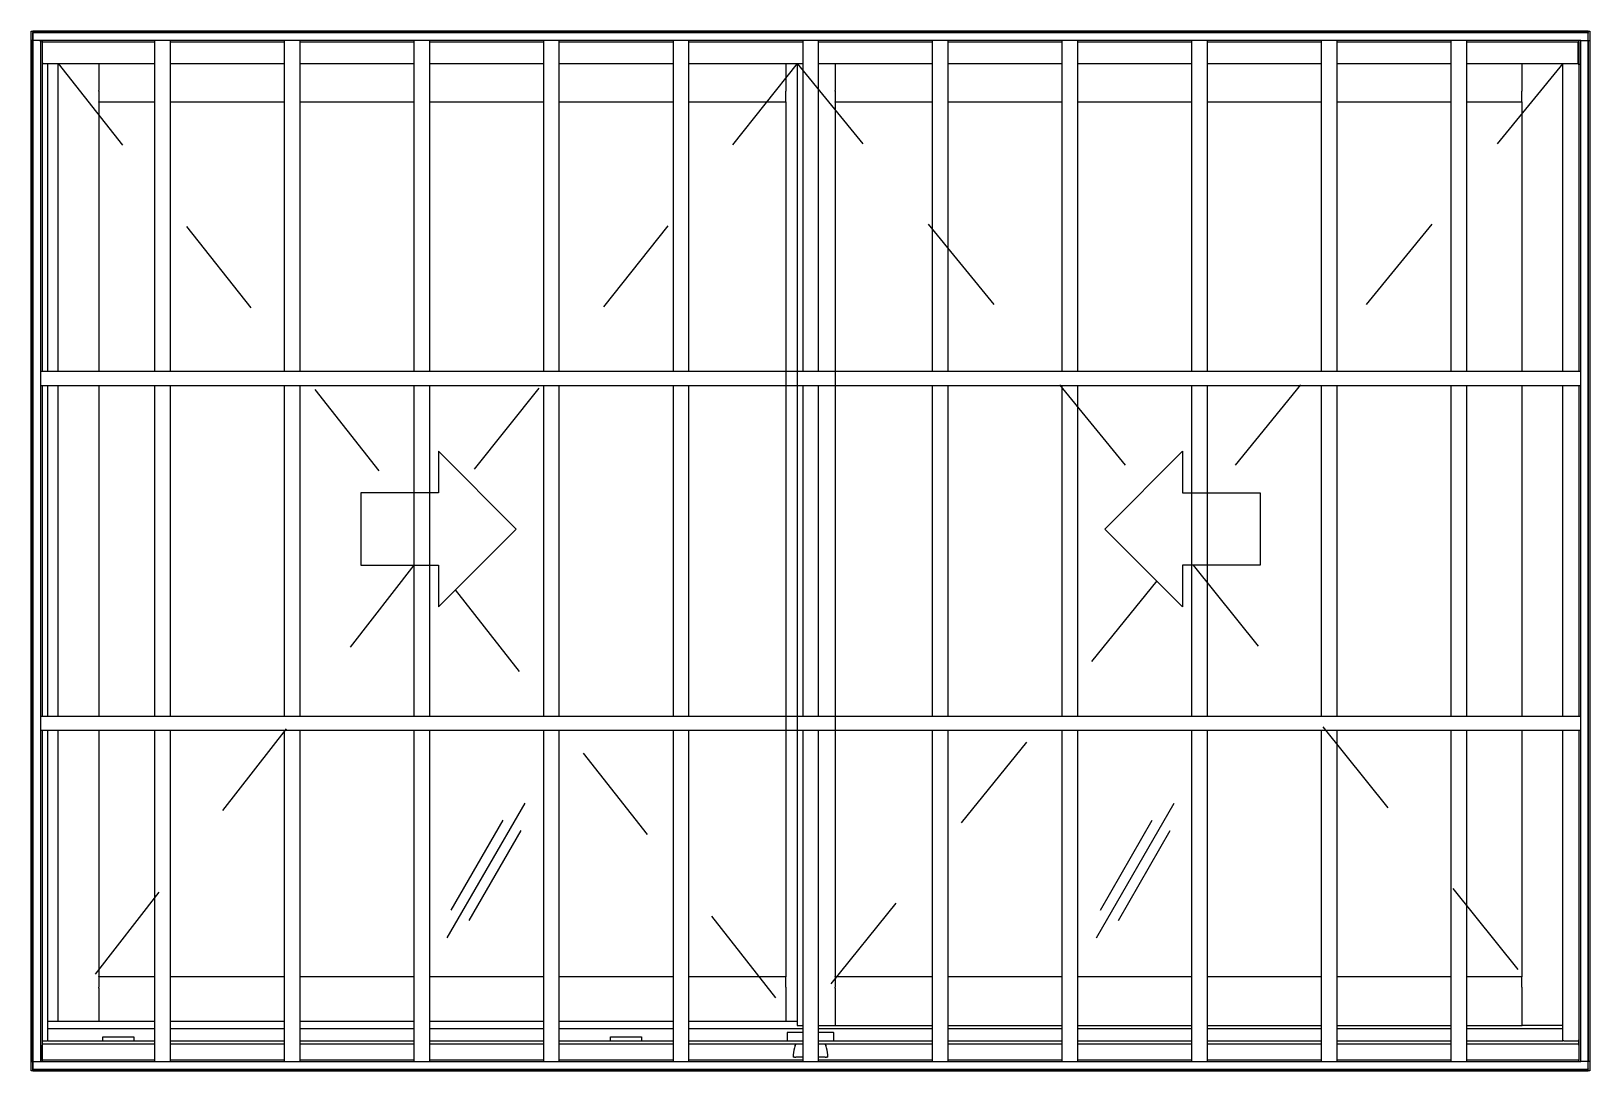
# Model space of a CAD drawing. Header units: millimetres. Extents: x 213.68 to 215.18, y 1053.82 to 1054.82.
import ezdxf

# ---------------------------------------------------------------- set-up
doc = ezdxf.new("R2010")
doc.units = ezdxf.units.MM
doc.header["$LTSCALE"] = 0.5
doc.linetypes.add('HIDDEN2', pattern=[0.1875, 0.125, -0.0625])
doc.layers.add('Gravia_Janelas', color=1, linetype='Continuous')
doc.layers.add('Gravia_Janelas_hidden2', color=1, linetype='HIDDEN2')

msp = doc.modelspace()

# ---------------------------------------------------------------- linework, layer by layer
at = {"layer": 'Gravia_Janelas'}
for p, q in [((215.1766, 1054.8241), (213.6766, 1054.8241)), ((213.6766, 1054.824), (213.6766, 1054.8241)), ((213.6766, 1054.824), (213.6766, 1054.8233)), ((213.6766, 1054.823), (213.6766, 1054.8233)), ((213.6766, 1054.823), (213.6766, 1054.8226)), ((213.6766, 1054.8222), (213.6766, 1054.8226)), ((215.1766, 1054.8226), (213.6766, 1054.8226)), ((213.6766, 1054.8222), (213.6766, 1054.8155)), ((213.6766, 1054.8218), (213.677, 1054.8218)), ((213.6766, 1053.8218), (213.6766, 1054.8218)), ((215.1766, 1054.8241), (215.1766, 1054.824)), ((215.1766, 1054.8233), (215.1766, 1054.824)), ((215.1766, 1054.8233), (215.1766, 1054.823)), ((215.1766, 1054.8226), (215.1766, 1054.823)), ((215.1766, 1054.8226), (215.1766, 1054.8222)), ((215.1766, 1054.8155), (215.1766, 1054.8222)), ((215.1766, 1053.8218), (215.1766, 1054.8218)), ((213.6751, 1054.815), (213.6751, 1053.8302)), ((213.6751, 1054.815), (213.6752, 1054.815)), ((213.6759, 1054.815), (213.6752, 1054.815)), ((213.6759, 1054.815), (213.6762, 1054.815)), ((213.6766, 1054.815), (213.6762, 1054.815)), ((213.6766, 1054.815), (213.6766, 1054.8155)), ((213.6766, 1054.815), (213.6766, 1053.8302)), ((213.6766, 1054.815), (213.677, 1054.815)), ((213.6837, 1054.815), (213.677, 1054.815)), ((213.6837, 1054.815), (213.6842, 1054.815)), ((215.169, 1054.815), (213.6842, 1054.815)), ((213.6842, 1054.815), (213.6842, 1053.8302)), ((213.6842, 1054.8142), (213.6842, 1054.8146)), ((213.6856, 1054.815), (213.6856, 1054.814)), ((213.6856, 1054.8136), (213.6856, 1054.814)), ((213.7941, 1054.8136), (213.6856, 1054.8136)), ((213.6856, 1054.8136), (213.6856, 1054.4956)), ((213.6862, 1054.7934), (213.6862, 1054.8142)), ((213.7941, 1054.815), (213.7941, 1054.4956)), ((213.8091, 1054.815), (213.8091, 1054.4956)), ((213.9191, 1054.8136), (213.8091, 1054.8136)), ((213.9191, 1054.815), (213.9191, 1054.4956)), ((213.9341, 1054.815), (213.9341, 1054.4956)), ((214.0441, 1054.8136), (213.9341, 1054.8136)), ((214.0441, 1054.815), (214.0441, 1054.4956)), ((214.0591, 1054.815), (214.0591, 1054.4956)), ((214.1691, 1054.8136), (214.0591, 1054.8136)), ((214.1691, 1054.815), (214.1691, 1054.4956)), ((214.1841, 1054.815), (214.1841, 1054.4956)), ((214.2941, 1054.8136), (214.1841, 1054.8136)), ((214.2941, 1054.815), (214.2941, 1054.4956)), ((214.3091, 1054.815), (214.3091, 1054.4956)), ((214.4191, 1054.8136), (214.3091, 1054.8136)), ((214.4191, 1054.815), (214.4191, 1054.4956)), ((214.4341, 1054.815), (214.4341, 1054.4956)), ((214.5441, 1054.8136), (214.4341, 1054.8136)), ((214.5441, 1054.815), (214.5441, 1054.4956)), ((214.5591, 1054.815), (214.5591, 1054.4956)), ((214.6691, 1054.8136), (214.5591, 1054.8136)), ((214.6691, 1054.815), (214.6691, 1054.4956)), ((214.6841, 1054.815), (214.6841, 1054.4956)), ((214.7941, 1054.8136), (214.6841, 1054.8136)), ((214.7941, 1054.815), (214.7941, 1054.4956)), ((214.8091, 1054.815), (214.8091, 1054.4956)), ((214.9191, 1054.8136), (214.8091, 1054.8136)), ((214.9191, 1054.815), (214.9191, 1054.4956)), ((214.9341, 1054.815), (214.9341, 1054.4956)), ((215.0441, 1054.8136), (214.9341, 1054.8136)), ((215.0441, 1054.815), (215.0441, 1054.4956)), ((215.0591, 1054.815), (215.0591, 1054.4956)), ((215.1676, 1054.8136), (215.0591, 1054.8136)), ((215.167, 1054.7934), (215.167, 1054.8142)), ((215.1676, 1054.814), (215.1676, 1054.815)), ((215.1676, 1054.814), (215.1676, 1054.8136)), ((215.1676, 1054.8136), (215.1676, 1054.4956)), ((215.169, 1054.815), (215.169, 1053.8302)), ((215.1695, 1054.815), (215.169, 1054.815)), ((215.169, 1054.8146), (215.169, 1054.8142)), ((215.1695, 1054.815), (215.1762, 1054.815)), ((215.1766, 1054.815), (215.1762, 1054.815)), ((215.1766, 1054.8155), (215.1766, 1054.815)), ((215.1766, 1054.815), (215.1766, 1053.8302)), ((215.1766, 1054.815), (215.1771, 1054.815)), ((215.1773, 1054.815), (215.1771, 1054.815)), ((215.1773, 1054.815), (215.178, 1054.815)), ((215.1781, 1054.815), (215.178, 1054.815)), ((215.1781, 1054.815), (215.1781, 1053.8302)), ((213.6856, 1054.7921), (213.6862, 1054.7921)), ((213.6862, 1054.7934), (213.6862, 1054.7921)), ((213.6862, 1054.7928), (213.7941, 1054.7928)), ((213.6912, 1054.4956), (213.6912, 1054.7928)), ((213.7012, 1054.4956), (213.7012, 1054.7928)), ((213.7405, 1054.7928), (213.7405, 1054.7667)), ((213.8091, 1054.7928), (213.9191, 1054.7928)), ((213.9341, 1054.7928), (214.0441, 1054.7928)), ((214.0591, 1054.7928), (214.1691, 1054.7928)), ((214.1841, 1054.7928), (214.2941, 1054.7928)), ((214.3091, 1054.7928), (214.4191, 1054.7928)), ((214.4027, 1054.7928), (214.4027, 1054.7667)), ((214.4137, 1054.7928), (214.4137, 1053.8649)), ((214.4341, 1054.7928), (214.5441, 1054.7928)), ((214.4505, 1054.7928), (214.4505, 1054.7667)), ((214.5591, 1054.7928), (214.6691, 1054.7928)), ((214.6841, 1054.7928), (214.7941, 1054.7928)), ((214.8091, 1054.7928), (214.9191, 1054.7928)), ((214.9341, 1054.7928), (215.0441, 1054.7928)), ((215.0591, 1054.7928), (215.167, 1054.7928)), ((215.1127, 1054.7928), (215.1127, 1054.7667)), ((215.152, 1054.4956), (215.152, 1054.7928)), ((215.167, 1054.7934), (215.167, 1054.7921)), ((215.167, 1054.7921), (215.169, 1054.7921)), ((213.7405, 1054.7661), (213.7405, 1054.7667)), ((213.7405, 1054.7661), (213.7405, 1054.756)), ((214.4027, 1054.7667), (214.4027, 1054.7661)), ((214.4027, 1054.756), (214.4027, 1054.7661)), ((214.4505, 1054.7661), (214.4505, 1054.7667)), ((214.4505, 1054.7661), (214.4505, 1054.756)), ((215.1127, 1054.7667), (215.1127, 1054.7661)), ((215.1127, 1054.756), (215.1127, 1054.7661)), ((213.7405, 1054.7557), (213.7405, 1054.756)), ((213.7405, 1054.7557), (213.7405, 1054.4956)), ((213.7941, 1054.7557), (213.7405, 1054.7557)), ((213.9191, 1054.7557), (213.8091, 1054.7557)), ((214.0441, 1054.7557), (213.9341, 1054.7557)), ((214.1691, 1054.7557), (214.0591, 1054.7557)), ((214.2941, 1054.7557), (214.1841, 1054.7557)), ((214.4027, 1054.7557), (214.3091, 1054.7557)), ((214.4027, 1054.756), (214.4027, 1054.7557)), ((214.4027, 1054.7557), (214.4027, 1053.912)), ((214.4505, 1054.7557), (214.4505, 1054.756)), ((214.5441, 1054.7557), (214.4505, 1054.7557)), ((214.4505, 1054.7557), (214.4505, 1053.912)), ((214.6691, 1054.7557), (214.5591, 1054.7557)), ((214.7941, 1054.7557), (214.6841, 1054.7557)), ((214.9191, 1054.7557), (214.8091, 1054.7557)), ((215.0441, 1054.7557), (214.9341, 1054.7557)), ((215.1127, 1054.7557), (215.0591, 1054.7557)), ((215.1127, 1054.756), (215.1127, 1054.7557)), ((215.1127, 1054.7557), (215.1127, 1054.4956)), ((215.169, 1054.4956), (213.6842, 1054.4956)), ((213.6842, 1054.4824), (215.169, 1054.4824)), ((213.6856, 1054.4824), (213.6856, 1054.1628)), ((213.6912, 1054.1628), (213.6912, 1054.4824)), ((213.7012, 1054.1628), (213.7012, 1054.4824)), ((213.7405, 1054.4824), (213.7405, 1054.1628)), ((213.7941, 1054.4824), (213.7941, 1054.1628)), ((213.8091, 1054.4824), (213.8091, 1054.1628)), ((213.9191, 1054.4824), (213.9191, 1054.1628)), ((213.9341, 1054.4824), (213.9341, 1054.1628)), ((214.0441, 1054.4824), (214.0441, 1054.1628)), ((214.0591, 1054.4824), (214.0591, 1054.1628)), ((214.1691, 1054.4824), (214.1691, 1054.1628)), ((214.1841, 1054.4824), (214.1841, 1054.1628)), ((214.2941, 1054.4824), (214.2941, 1054.1628)), ((214.3091, 1054.4824), (214.3091, 1054.1628)), ((214.4191, 1054.4824), (214.4191, 1054.1628)), ((214.4341, 1054.4824), (214.4341, 1054.1628)), ((214.5441, 1054.4824), (214.5441, 1054.1628)), ((214.5591, 1054.4824), (214.5591, 1054.1628)), ((214.6691, 1054.4824), (214.6691, 1054.1628)), ((214.6841, 1054.4824), (214.6841, 1054.1628)), ((214.7941, 1054.4824), (214.7941, 1054.1628)), ((214.8091, 1054.4824), (214.8091, 1054.1628)), ((214.9191, 1054.4824), (214.9191, 1054.1628)), ((214.9341, 1054.4824), (214.9341, 1054.1628)), ((215.0441, 1054.4824), (215.0441, 1054.1628)), ((215.0591, 1054.4824), (215.0591, 1054.1628)), ((215.1127, 1054.4824), (215.1127, 1054.1628)), ((215.152, 1054.1628), (215.152, 1054.4824)), ((215.1676, 1054.4824), (215.1676, 1054.1628)), ((215.169, 1054.1628), (213.6842, 1054.1628)), ((213.6842, 1054.1496), (215.169, 1054.1496)), ((213.6856, 1054.1496), (213.6856, 1053.8316)), ((213.6912, 1053.8499), (213.6912, 1054.1496)), ((213.7012, 1053.8689), (213.7012, 1054.1496)), ((213.7405, 1054.1496), (213.7405, 1053.912)), ((213.7941, 1054.1496), (213.7941, 1053.8302)), ((213.8091, 1054.1496), (213.8091, 1053.8302)), ((213.9191, 1054.1496), (213.9191, 1053.8302)), ((213.9341, 1054.1496), (213.9341, 1053.8302)), ((214.0441, 1054.1496), (214.0441, 1053.8302)), ((214.0591, 1054.1496), (214.0591, 1053.8302)), ((214.1691, 1054.1496), (214.1691, 1053.8302)), ((214.1841, 1054.1496), (214.1841, 1053.8302)), ((214.2941, 1054.1496), (214.2941, 1053.8302)), ((214.3091, 1054.1496), (214.3091, 1053.8302)), ((214.4191, 1054.1496), (214.4191, 1053.8302)), ((214.4341, 1054.1496), (214.4341, 1053.8302)), ((214.5441, 1054.1496), (214.5441, 1053.8302)), ((214.5591, 1054.1496), (214.5591, 1053.8302)), ((214.6691, 1054.1496), (214.6691, 1053.8302)), ((214.6841, 1054.1496), (214.6841, 1053.8302)), ((214.7941, 1054.1496), (214.7941, 1053.8302)), ((214.8091, 1054.1496), (214.8091, 1053.8302)), ((214.9191, 1054.1496), (214.9191, 1053.8302)), ((214.9341, 1054.1496), (214.9341, 1053.8302)), ((215.0441, 1054.1496), (215.0441, 1053.8302)), ((215.0591, 1054.1496), (215.0591, 1053.8302)), ((215.1127, 1054.1496), (215.1127, 1053.912)), ((215.152, 1053.8499), (215.152, 1054.1496)), ((215.1676, 1054.1496), (215.1676, 1053.8316)), ((214.0764, 1053.9495), (214.1514, 1054.0794)), ((214.7024, 1053.9495), (214.7774, 1054.0794)), ((214.0802, 1053.9762), (214.1302, 1054.0628)), ((214.7062, 1053.9762), (214.7562, 1054.0628)), ((214.0975, 1053.9662), (214.1475, 1054.0528)), ((214.7235, 1053.9662), (214.7735, 1054.0528)), ((213.7405, 1053.9117), (213.7405, 1053.912)), ((213.7405, 1053.912), (213.7941, 1053.912)), ((213.7405, 1053.9117), (213.7405, 1053.9017)), ((213.8091, 1053.912), (213.9191, 1053.912)), ((213.9341, 1053.912), (214.0441, 1053.912)), ((214.0591, 1053.912), (214.1691, 1053.912)), ((214.1841, 1053.912), (214.2941, 1053.912)), ((214.3091, 1053.912), (214.4027, 1053.912)), ((214.4027, 1053.912), (214.4027, 1053.9117)), ((214.4027, 1053.9017), (214.4027, 1053.9117)), ((214.4505, 1053.9117), (214.4505, 1053.912)), ((214.4505, 1053.912), (214.5441, 1053.912)), ((214.4505, 1053.9117), (214.4505, 1053.9017)), ((214.5591, 1053.912), (214.6691, 1053.912)), ((214.6841, 1053.912), (214.7941, 1053.912)), ((214.8091, 1053.912), (214.9191, 1053.912)), ((214.9341, 1053.912), (215.0441, 1053.912)), ((215.0591, 1053.912), (215.1127, 1053.912)), ((215.1127, 1053.912), (215.1127, 1053.9117)), ((215.1127, 1053.9017), (215.1127, 1053.9117)), ((213.7405, 1053.901), (213.7405, 1053.9017)), ((213.7405, 1053.901), (213.7405, 1053.8689)), ((214.4027, 1053.9017), (214.4027, 1053.901)), ((214.4027, 1053.901), (214.4027, 1053.8689)), ((214.4505, 1053.901), (214.4505, 1053.9017)), ((214.4505, 1053.901), (214.4505, 1053.8649)), ((215.1127, 1053.9017), (215.1127, 1053.901)), ((215.1127, 1053.901), (215.1127, 1053.8649)), ((213.6912, 1053.8689), (213.7941, 1053.8689)), ((213.6912, 1053.8619), (213.7941, 1053.8619)), ((213.8091, 1053.8689), (213.9191, 1053.8689)), ((213.8091, 1053.8619), (213.9191, 1053.8619)), ((213.9341, 1053.8689), (214.0441, 1053.8689)), ((213.9341, 1053.8619), (214.0441, 1053.8619)), ((214.0591, 1053.8689), (214.1691, 1053.8689)), ((214.0591, 1053.8619), (214.1691, 1053.8619)), ((214.1841, 1053.8689), (214.2941, 1053.8689)), ((214.1841, 1053.8619), (214.2941, 1053.8619)), ((214.3091, 1053.8689), (214.4137, 1053.8689)), ((214.3091, 1053.8619), (214.4191, 1053.8619)), ((214.4137, 1053.8649), (214.4191, 1053.8649)), ((214.4341, 1053.8649), (214.4502, 1053.8649)), ((214.4341, 1053.8619), (214.5441, 1053.8619)), ((214.4505, 1053.8649), (214.4502, 1053.8649)), ((214.4505, 1053.8649), (214.5441, 1053.8649)), ((214.5591, 1053.8649), (214.6691, 1053.8649)), ((214.5591, 1053.8619), (214.6691, 1053.8619)), ((214.6841, 1053.8649), (214.7941, 1053.8649)), ((214.6841, 1053.8619), (214.7941, 1053.8619)), ((214.8091, 1053.8649), (214.9191, 1053.8649)), ((214.8091, 1053.8619), (214.9191, 1053.8619)), ((214.9341, 1053.8649), (215.0441, 1053.8649)), ((214.9341, 1053.8619), (215.0441, 1053.8619)), ((215.0591, 1053.8649), (215.1127, 1053.8649)), ((215.0591, 1053.8619), (215.152, 1053.8619)), ((215.1127, 1053.8649), (215.113, 1053.8649)), ((215.152, 1053.8649), (215.113, 1053.8649)), ((213.6856, 1053.846), (213.6857, 1053.846)), ((213.6857, 1053.8509), (213.6857, 1053.8476)), ((213.6857, 1053.8499), (213.6906, 1053.8499)), ((213.6857, 1053.8476), (213.6857, 1053.846)), ((213.6857, 1053.847), (213.7941, 1053.847)), ((213.6857, 1053.8319), (213.6857, 1053.846)), ((213.6912, 1053.8499), (213.6906, 1053.8499)), ((213.6912, 1053.8499), (213.7941, 1053.8499)), ((213.7442, 1053.8503), (213.7442, 1053.8539)), ((213.7442, 1053.8539), (213.7742, 1053.8539)), ((213.7442, 1053.8499), (213.7442, 1053.8503)), ((213.7742, 1053.8539), (213.7742, 1053.8503)), ((213.7742, 1053.8503), (213.7742, 1053.8499)), ((213.8091, 1053.8499), (213.9191, 1053.8499)), ((213.8091, 1053.847), (213.9191, 1053.847)), ((213.9341, 1053.8499), (214.0441, 1053.8499)), ((213.9341, 1053.847), (214.0441, 1053.847)), ((214.0591, 1053.8499), (214.1691, 1053.8499)), ((214.0591, 1053.847), (214.1691, 1053.847)), ((214.1841, 1053.8499), (214.2941, 1053.8499)), ((214.1841, 1053.847), (214.2941, 1053.847)), ((214.2337, 1053.8503), (214.2337, 1053.8539)), ((214.2337, 1053.8539), (214.2637, 1053.8539)), ((214.2337, 1053.8499), (214.2337, 1053.8503)), ((214.2637, 1053.8539), (214.2637, 1053.8503)), ((214.2637, 1053.8503), (214.2637, 1053.8499)), ((214.3091, 1053.8499), (214.4191, 1053.8499)), ((214.3091, 1053.847), (214.4191, 1053.847)), ((214.4041, 1053.8577), (214.4041, 1053.8499)), ((214.4191, 1053.8582), (214.4046, 1053.8582)), ((214.4486, 1053.8582), (214.4341, 1053.8582)), ((214.4341, 1053.8499), (214.5441, 1053.8499)), ((214.4341, 1053.847), (214.5441, 1053.847)), ((214.4491, 1053.8499), (214.4491, 1053.8577)), ((214.5591, 1053.8499), (214.6691, 1053.8499)), ((214.5591, 1053.847), (214.6691, 1053.847)), ((214.6841, 1053.8499), (214.7941, 1053.8499)), ((214.6841, 1053.847), (214.7941, 1053.847)), ((214.8091, 1053.8499), (214.9191, 1053.8499)), ((214.8091, 1053.847), (214.9191, 1053.847)), ((214.9341, 1053.8499), (215.0441, 1053.8499)), ((214.9341, 1053.847), (215.0441, 1053.847)), ((215.0591, 1053.8499), (215.1521, 1053.8499)), ((215.0591, 1053.847), (215.1675, 1053.847)), ((215.1532, 1053.8499), (215.1521, 1053.8499)), ((215.1532, 1053.8499), (215.1675, 1053.8499)), ((215.1675, 1053.8476), (215.1675, 1053.8509)), ((215.1675, 1053.846), (215.1675, 1053.8476)), ((215.1675, 1053.846), (215.1675, 1053.8319)), ((215.1675, 1053.846), (215.1676, 1053.846)), ((213.6752, 1053.8302), (213.6751, 1053.8302)), ((213.6752, 1053.8302), (213.6759, 1053.8302)), ((213.6762, 1053.8302), (213.6759, 1053.8302)), ((213.6762, 1053.8302), (213.6766, 1053.8302)), ((213.6766, 1053.8297), (213.6766, 1053.8302)), ((213.677, 1053.8302), (213.6766, 1053.8302)), ((213.6766, 1053.8297), (213.6766, 1053.823)), ((213.677, 1053.8302), (213.6837, 1053.8302)), ((213.6842, 1053.8302), (213.6837, 1053.8302)), ((213.6842, 1053.8302), (215.169, 1053.8302)), ((213.6856, 1053.8319), (213.6857, 1053.8319)), ((213.6856, 1053.8316), (213.7941, 1053.8316)), ((213.6856, 1053.8312), (213.6856, 1053.8316)), ((213.6856, 1053.8312), (213.6856, 1053.8302)), ((213.6857, 1053.8319), (213.6857, 1053.8316)), ((213.8091, 1053.8316), (213.9191, 1053.8316)), ((213.9341, 1053.8316), (214.0441, 1053.8316)), ((214.0591, 1053.8316), (214.1691, 1053.8316)), ((214.1841, 1053.8316), (214.2941, 1053.8316)), ((214.3091, 1053.8316), (214.4191, 1053.8316)), ((214.4112, 1053.8344), (214.4099, 1053.8344)), ((214.4112, 1053.8344), (214.4124, 1053.8344)), ((214.4191, 1053.8344), (214.4124, 1053.8344)), ((214.4408, 1053.8344), (214.4341, 1053.8344)), ((214.4341, 1053.8316), (214.5441, 1053.8316)), ((214.4408, 1053.8344), (214.442, 1053.8344)), ((214.4434, 1053.8344), (214.442, 1053.8344)), ((214.5591, 1053.8316), (214.6691, 1053.8316)), ((214.6841, 1053.8316), (214.7941, 1053.8316)), ((214.8091, 1053.8316), (214.9191, 1053.8316)), ((214.9341, 1053.8316), (215.0441, 1053.8316)), ((215.0591, 1053.8316), (215.1676, 1053.8316)), ((215.1675, 1053.8316), (215.1675, 1053.8319)), ((215.1675, 1053.8319), (215.1676, 1053.8319)), ((215.1676, 1053.8316), (215.1676, 1053.8312)), ((215.1676, 1053.8302), (215.1676, 1053.8312)), ((215.169, 1053.8302), (215.1695, 1053.8302)), ((215.1762, 1053.8302), (215.1695, 1053.8302)), ((215.1762, 1053.8302), (215.1766, 1053.8302)), ((215.1766, 1053.8302), (215.1766, 1053.8297)), ((215.1771, 1053.8302), (215.1766, 1053.8302)), ((215.1766, 1053.823), (215.1766, 1053.8297)), ((215.1771, 1053.8302), (215.1773, 1053.8302)), ((215.178, 1053.8302), (215.1773, 1053.8302)), ((215.178, 1053.8302), (215.1781, 1053.8302)), ((213.6766, 1053.8226), (213.6766, 1053.823)), ((213.6766, 1053.8226), (215.1766, 1053.8226)), ((213.6766, 1053.8226), (213.6766, 1053.8222)), ((213.6766, 1053.8219), (213.6766, 1053.8222)), ((213.6766, 1053.8219), (213.6766, 1053.8212)), ((213.677, 1053.8218), (213.6766, 1053.8218)), ((213.6766, 1053.8211), (213.6766, 1053.8212)), ((213.6766, 1053.8211), (215.1766, 1053.8211)), ((215.1766, 1053.8218), (215.1762, 1053.8218)), ((215.1766, 1053.823), (215.1766, 1053.8226)), ((215.1766, 1053.8222), (215.1766, 1053.8226)), ((215.1766, 1053.8222), (215.1766, 1053.8219)), ((215.1766, 1053.8212), (215.1766, 1053.8219)), ((215.1766, 1053.8212), (215.1766, 1053.8211))]:
    msp.add_line(p, q, dxfattribs=at)
at = {"layer": 'Gravia_Janelas', "color": 2}
msp.add_lwpolyline([(213.6751, 1054.824), (215.1781, 1054.824), (215.1781, 1053.8211), (213.6751, 1053.8211)], close=True, dxfattribs=at)
at = {"layer": 'Gravia_Janelas'}
for points in [[(214.1429, 1054.3438), (214.0679, 1054.4188), (214.0679, 1054.3788), (213.9929, 1054.3788), (213.9929, 1054.3088), (214.0679, 1054.3088), (214.0679, 1054.2688), (214.1429, 1054.3438)], [(214.7104, 1054.3438), (214.7854, 1054.4188), (214.7854, 1054.3788), (214.8604, 1054.3788), (214.8604, 1054.3088), (214.7854, 1054.3088), (214.7854, 1054.2688), (214.7104, 1054.3438)]]:
    msp.add_lwpolyline(points, close=True, dxfattribs=at)
for points in [[(214.4119, 1053.8456), (214.4119, 1053.8456), (214.4119, 1053.8456), (214.4119, 1053.8456), (214.4119, 1053.8456), (214.4119, 1053.8456), (214.4119, 1053.8456), (214.4119, 1053.8457), (214.4119, 1053.8457), (214.4119, 1053.8457), (214.4119, 1053.8457), (214.4119, 1053.8457), (214.4119, 1053.8457), (214.4119, 1053.8457), (214.4119, 1053.8457), (214.4119, 1053.8457), (214.4119, 1053.8457), (214.4119, 1053.8458), (214.412, 1053.8458), (214.412, 1053.8458), (214.412, 1053.8458), (214.412, 1053.8458), (214.412, 1053.8458), (214.412, 1053.8458), (214.412, 1053.8458)], [(214.412, 1053.8458), (214.412, 1053.8459), (214.412, 1053.846), (214.4121, 1053.846), (214.4121, 1053.8461), (214.4121, 1053.8462), (214.4122, 1053.8462), (214.4122, 1053.8463), (214.4122, 1053.8463), (214.4123, 1053.8464), (214.4123, 1053.8464), (214.4123, 1053.8465), (214.4124, 1053.8465), (214.4124, 1053.8466), (214.4125, 1053.8466), (214.4125, 1053.8467), (214.4125, 1053.8467), (214.4126, 1053.8467), (214.4126, 1053.8468), (214.4127, 1053.8468), (214.4127, 1053.8469), (214.4128, 1053.8469), (214.4128, 1053.8469), (214.4128, 1053.847), (214.4129, 1053.847)], [(214.4404, 1053.847), (214.4404, 1053.847), (214.4405, 1053.8469), (214.4405, 1053.8469), (214.4405, 1053.8469), (214.4406, 1053.8468), (214.4406, 1053.8468), (214.4407, 1053.8467), (214.4407, 1053.8467), (214.4408, 1053.8467), (214.4408, 1053.8466), (214.4408, 1053.8466), (214.4409, 1053.8465), (214.4409, 1053.8465), (214.4409, 1053.8464), (214.441, 1053.8464), (214.441, 1053.8463), (214.4411, 1053.8463), (214.4411, 1053.8462), (214.4411, 1053.8462), (214.4412, 1053.8461), (214.4412, 1053.846), (214.4412, 1053.846), (214.4413, 1053.8459), (214.4413, 1053.8458)], [(214.4413, 1053.8458), (214.4413, 1053.8458), (214.4413, 1053.8458), (214.4413, 1053.8458), (214.4413, 1053.8458), (214.4413, 1053.8458), (214.4413, 1053.8458), (214.4413, 1053.8458), (214.4413, 1053.8457), (214.4413, 1053.8457), (214.4413, 1053.8457), (214.4413, 1053.8457), (214.4413, 1053.8457), (214.4413, 1053.8457), (214.4413, 1053.8457), (214.4413, 1053.8457), (214.4413, 1053.8457), (214.4413, 1053.8457), (214.4414, 1053.8456), (214.4414, 1053.8456), (214.4414, 1053.8456), (214.4414, 1053.8456), (214.4414, 1053.8456), (214.4414, 1053.8456), (214.4414, 1053.8456)]]:
    msp.add_lwpolyline(points, dxfattribs=at)
for centre, radius, start, end in [((214.4046, 1053.8577), 0.0005, 90, 180), ((214.4419, 1053.8344), 0.032, 159.6191, 163.6817), ((214.4114, 1053.8344), 0.032, 16.3183, 20.3809), ((214.4486, 1053.8577), 0.0005, 0, 90), ((214.4419, 1053.8344), 0.032, 163.6817, 180), ((214.4114, 1053.8344), 0.032, 0, 16.3183)]:
    msp.add_arc(centre, radius, start, end, dxfattribs=at)
at = {"layer": 'Gravia_Janelas_hidden2'}
for p, q in [((213.7012, 1054.7928), (214.0272, 1054.3788)), ((214.4137, 1054.7928), (214.0947, 1054.392)), ((214.4137, 1054.7928), (214.7489, 1054.3824)), ((215.152, 1054.7928), (214.8145, 1054.3788)), ((214.0441, 1054.3088), (213.7012, 1053.8689)), ((214.7956, 1054.3088), (215.152, 1053.8649)), ((214.0841, 1054.285), (214.4137, 1053.8649)), ((214.7606, 1054.2937), (214.4137, 1053.8649))]:
    msp.add_line(p, q, dxfattribs=at)

doc.saveas('drawing.dxf')
